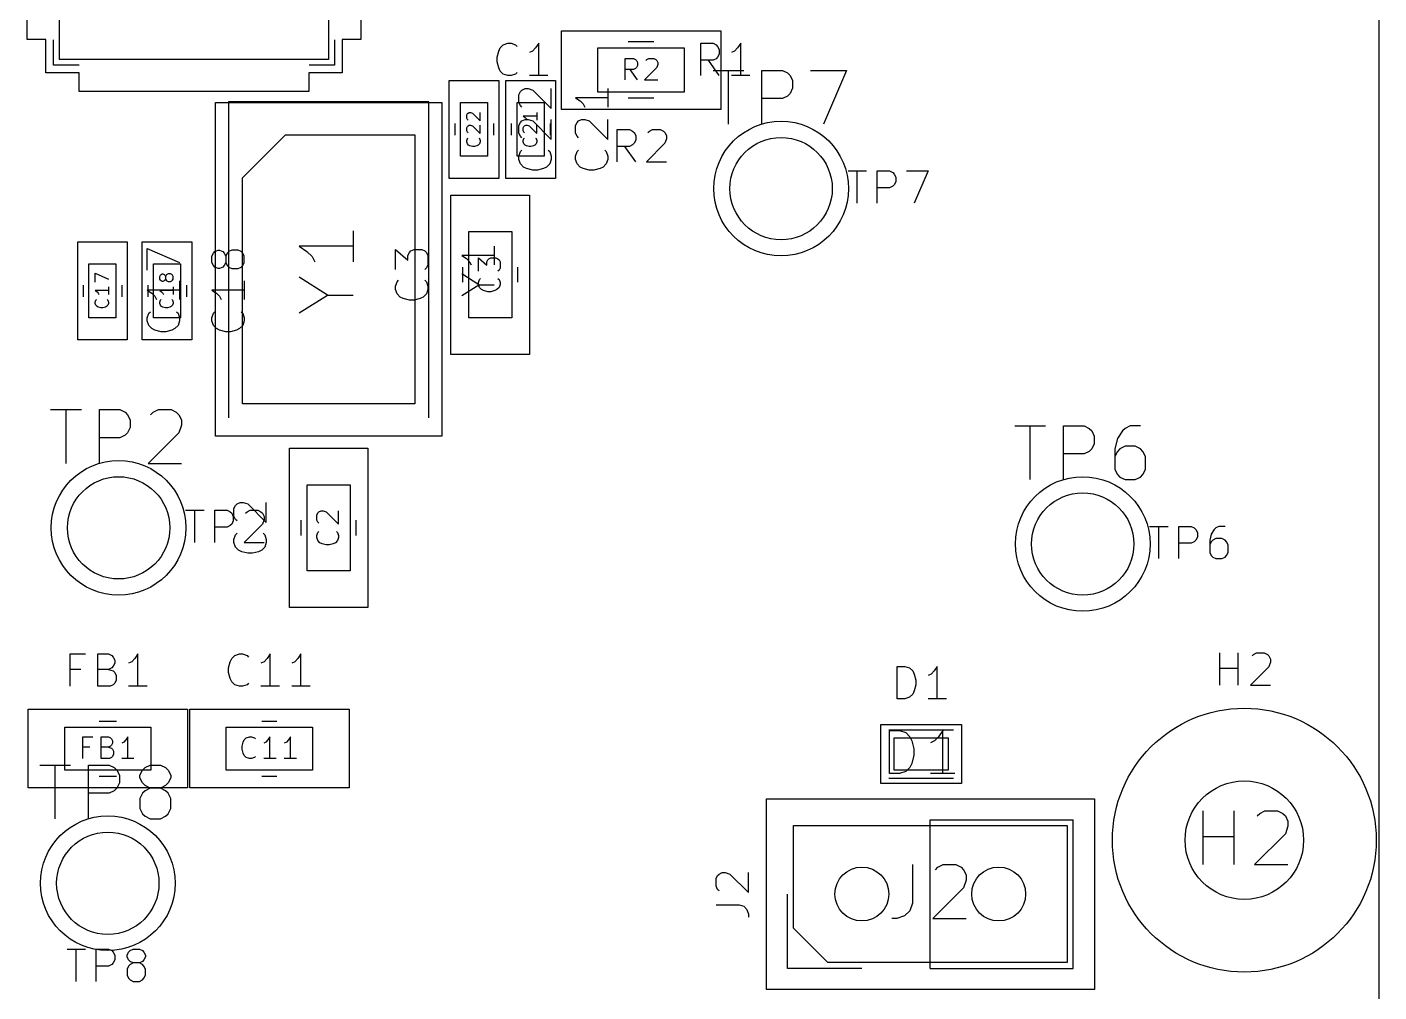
# Model space of a CAD drawing. Header units: millimetres. Extents: x -0.2 to 42, y -55 to 0.3.
# Drawn here: x 16.9 to 42, y -30.32 to -12.4 of the extents above; entities that cross this region are included whole.
import ezdxf

# ---------------------------------------------------------------- set-up
doc = ezdxf.new("R2010")
doc.units = ezdxf.units.MM
for name, color, linetype, true_color in [('Edge.Cuts', 254, 'CONTINUOUS', 0xd0d2cd), ('F.Courtyard', 6, 'CONTINUOUS', 0xff26e2), ('F.Fab', 9, 'CONTINUOUS', 0xafafaf), ('F.Silkscreen', 41, 'CONTINUOUS', 0xf2eda1)]:
    doc.layers.add(name, color=color, linetype=linetype, true_color=true_color)

msp = doc.modelspace()

# ---------------------------------------------------------------- linework, layer by layer
at = {"layer": 'Edge.Cuts', "linetype": 'CONTINUOUS'}
msp.add_line((42, -1.5), (42, -32), dxfattribs=at)
at = {"layer": 'Edge.Cuts'}
for centre, radius in [((39.5, -27.5), 1.099999), ((32.4, -28.5), 0.5), ((34.94, -28.5), 0.5)]:
    msp.add_circle(centre, radius, dxfattribs=at)
at = {"layer": 'F.Courtyard', "linetype": 'CONTINUOUS'}
for p, q in [((16.9, -12.63), (16.9, -8.37)), ((23.1, -8.37), (23.1, -12.63)), ((26.82, -12.47), (29.78, -12.47)), ((26.82, -13.93), (26.82, -12.47)), ((29.78, -12.47), (29.78, -13.93)), ((17.25, -12.63), (16.9, -12.63)), ((17.25, -13.25), (17.25, -12.63)), ((22.75, -12.63), (22.75, -13.25)), ((23.1, -12.63), (22.75, -12.63)), ((17.87, -13.25), (17.25, -13.25)), ((17.87, -13.6), (17.87, -13.25)), ((22.13, -13.25), (22.13, -13.6)), ((22.75, -13.25), (22.13, -13.25)), ((24.74, -13.39), (25.66, -13.39)), ((24.74, -15.21), (24.74, -13.39)), ((25.66, -13.39), (25.66, -15.21)), ((25.79, -13.39), (26.71, -13.39)), ((25.79, -15.21), (25.79, -13.39)), ((26.71, -13.39), (26.71, -15.21)), ((22.13, -13.6), (17.87, -13.6)), ((20.4, -13.8), (24.6, -13.8)), ((20.4, -20), (20.4, -13.8)), ((24.6, -13.8), (24.6, -20)), ((29.78, -13.93), (26.82, -13.93)), ((25.66, -15.21), (24.74, -15.21)), ((26.71, -15.21), (25.79, -15.21)), ((24.77, -15.52), (26.23, -15.52)), ((24.77, -18.48), (24.77, -15.52)), ((26.23, -15.52), (26.23, -18.48)), ((17.84, -16.39), (18.76, -16.39)), ((17.84, -18.21), (17.84, -16.39)), ((18.76, -16.39), (18.76, -18.21)), ((19.04, -16.39), (19.96, -16.39)), ((19.04, -18.21), (19.04, -16.39)), ((19.96, -16.39), (19.96, -18.21)), ((18.76, -18.21), (17.84, -18.21)), ((19.96, -18.21), (19.04, -18.21)), ((26.23, -18.48), (24.77, -18.48)), ((24.6, -20), (20.4, -20)), ((21.77, -20.22), (23.23, -20.22)), ((21.77, -23.18), (21.77, -20.22)), ((23.23, -20.22), (23.23, -23.18)), ((23.23, -23.18), (21.77, -23.18)), ((16.92, -25.07), (19.88, -25.07)), ((16.92, -26.53), (16.92, -25.07)), ((19.88, -25.07), (19.88, -26.53)), ((19.92, -25.07), (22.88, -25.07)), ((19.92, -26.53), (19.92, -25.07)), ((22.88, -25.07), (22.88, -26.53)), ((32.75, -25.35), (34.25, -25.35)), ((32.75, -26.45), (32.75, -25.35)), ((34.25, -25.35), (34.25, -26.45)), ((19.88, -26.53), (16.92, -26.53)), ((22.88, -26.53), (19.92, -26.53)), ((34.25, -26.45), (32.75, -26.45)), ((30.63, -26.73), (36.72, -26.73)), ((30.63, -30.27), (30.63, -26.73)), ((36.72, -26.73), (36.72, -30.27)), ((36.72, -30.27), (30.63, -30.27))]:
    msp.add_line(p, q, dxfattribs=at)
at = {"layer": 'F.Courtyard'}
for centre, radius in [((30.9, -15.4), 1.25), ((18.6, -21.7), 1.25), ((36.5, -22), 1.25), ((39.5, -27.5), 2.45), ((39.5, -27.5), 1.099999), ((18.4, -28.3), 1.25), ((32.4, -28.5), 0.5), ((34.94, -28.5), 0.5)]:
    msp.add_circle(centre, radius, dxfattribs=at)
at = {"layer": 'F.Fab', "linetype": 'CONTINUOUS'}
for p, q in [((22.5, -8), (22.5, -13)), ((17.5, -13), (17.5, -9)), ((25.657143, -12.845228), (25.685714, -12.788085)), ((25.685714, -12.788085), (25.742857, -12.730942)), ((25.742857, -12.730942), (25.828571, -12.702371)), ((25.828571, -12.702371), (25.885714, -12.702371)), ((25.885714, -12.702371), (25.971428, -12.730942)), ((25.971428, -12.730942), (26, -12.759514)), ((26.342857, -12.788085), (26.285714, -12.845228)), ((26.4, -12.702371), (26.342857, -12.788085)), ((26.4, -13.302371), (26.4, -12.702371)), ((27.5, -12.7875), (29.1, -12.7875)), ((27.5, -13.6125), (27.5, -12.7875)), ((29.1, -12.7875), (29.1, -13.6125)), ((29.407143, -13.302371), (29.407143, -12.702371)), ((29.407143, -12.702371), (29.635714, -12.702371)), ((29.635714, -12.702371), (29.692857, -12.730942)), ((29.692857, -12.730942), (29.721428, -12.759514)), ((29.721428, -12.759514), (29.75, -12.816657)), ((30.092857, -12.788085), (30.035714, -12.845228)), ((30.15, -12.702371), (30.092857, -12.788085)), ((30.15, -13.302371), (30.15, -12.702371)), ((22.5, -13), (17.5, -13)), ((25.628571, -12.959514), (25.657143, -12.845228)), ((25.628571, -13.045228), (25.628571, -12.959514)), ((25.657143, -13.159514), (25.628571, -13.045228)), ((26.285714, -12.845228), (26.228571, -12.8738)), ((28.004762, -13.381927), (28.004762, -12.981927)), ((28.004762, -12.981927), (28.157143, -12.981927)), ((28.157143, -12.981927), (28.195238, -13.000975)), ((28.195238, -13.000975), (28.214285, -13.020022)), ((28.214285, -13.020022), (28.233333, -13.058118)), ((28.385714, -13.020022), (28.404762, -13.000975)), ((28.404762, -13.000975), (28.442857, -12.981927)), ((28.442857, -12.981927), (28.538095, -12.981927)), ((28.538095, -12.981927), (28.57619, -13.000975)), ((28.57619, -13.000975), (28.595238, -13.020022)), ((28.595238, -13.020022), (28.614285, -13.058118)), ((29.635714, -13.016657), (29.407143, -13.016657)), ((29.75, -13.302371), (29.55, -13.016657)), ((29.692857, -12.988085), (29.635714, -13.016657)), ((29.721428, -12.959514), (29.692857, -12.988085)), ((29.75, -12.902371), (29.721428, -12.959514)), ((29.75, -12.816657), (29.75, -12.902371)), ((30.035714, -12.845228), (29.978571, -12.8738)), ((25.685714, -13.216657), (25.657143, -13.159514)), ((25.742857, -13.2738), (25.685714, -13.216657)), ((25.828571, -13.302371), (25.742857, -13.2738)), ((25.885714, -13.302371), (25.828571, -13.302371)), ((25.971428, -13.2738), (25.885714, -13.302371)), ((26, -13.245228), (25.971428, -13.2738)), ((26.571428, -13.302371), (26.228571, -13.302371)), ((28.157143, -13.191451), (28.004762, -13.191451)), ((28.233333, -13.381927), (28.1, -13.191451)), ((28.195238, -13.172403), (28.157143, -13.191451)), ((28.214285, -13.153356), (28.195238, -13.172403)), ((28.233333, -13.11526), (28.214285, -13.153356)), ((28.233333, -13.058118), (28.233333, -13.11526)), ((28.595238, -13.153356), (28.366666, -13.381927)), ((28.614285, -13.096213), (28.595238, -13.153356)), ((28.614285, -13.058118), (28.614285, -13.096213)), ((29.638095, -13.204819), (30.209523, -13.204819)), ((29.923809, -14.204819), (29.923809, -13.204819)), ((30.321428, -13.302371), (29.978571, -13.302371)), ((30.542857, -14.204819), (30.542857, -13.204819)), ((30.542857, -13.204819), (30.923809, -13.204819)), ((30.923809, -13.204819), (31.019047, -13.252438)), ((31.019047, -13.252438), (31.066666, -13.300057)), ((31.066666, -13.300057), (31.114285, -13.395295)), ((31.447619, -13.204819), (32.114285, -13.204819)), ((32.114285, -13.204819), (31.685714, -14.204819)), ((26.089514, -13.571428), (26.146657, -13.542857)), ((26.146657, -13.542857), (26.2038, -13.542857)), ((26.2038, -13.542857), (26.289514, -13.571428)), ((26.632371, -13.914285), (26.632371, -13.542857)), ((27.682371, -13.542857), (27.682371, -13.885714)), ((28.366666, -13.381927), (28.614285, -13.381927)), ((31.114285, -13.538152), (31.066666, -13.63339)), ((31.114285, -13.395295), (31.114285, -13.538152)), ((24.95, -13.8), (25.45, -13.8)), ((24.95, -14.8), (24.95, -13.8)), ((25.45, -13.8), (25.45, -14.8)), ((26, -13.8), (26.5, -13.8)), ((26, -14.8), (26, -13.8)), ((26.032371, -13.657142), (26.060942, -13.6)), ((26.032371, -13.8), (26.032371, -13.657142)), ((26.060942, -13.857142), (26.032371, -13.8)), ((26.060942, -13.6), (26.089514, -13.571428)), ((26.289514, -13.571428), (26.632371, -13.914285)), ((26.5, -13.8), (26.5, -14.8)), ((27.682371, -13.714285), (27.082371, -13.714285)), ((27.082371, -13.714285), (27.168085, -13.771428)), ((27.168085, -13.771428), (27.225228, -13.828571)), ((29.1, -13.6125), (27.5, -13.6125)), ((30.923809, -13.728628), (30.542857, -13.728628)), ((31.019047, -13.681009), (30.923809, -13.728628)), ((31.066666, -13.63339), (31.019047, -13.681009)), ((25.063574, -14.032142), (25.075479, -14.008333)), ((25.063574, -14.091666), (25.063574, -14.032142)), ((25.075479, -14.008333), (25.087384, -13.996428)), ((25.087384, -13.996428), (25.111193, -13.984523)), ((25.111193, -13.984523), (25.135003, -13.984523)), ((25.135003, -13.984523), (25.170717, -13.996428)), ((25.170717, -13.996428), (25.313574, -14.139285)), ((25.313574, -14.139285), (25.313574, -13.984523)), ((26.089514, -13.885714), (26.060942, -13.857142)), ((26.363574, -14.055952), (26.113574, -14.055952)), ((26.113574, -14.055952), (26.149289, -14.079761)), ((26.363574, -13.984523), (26.363574, -14.12738)), ((27.225228, -13.828571), (27.2538, -13.885714)), ((25.075479, -14.115476), (25.063574, -14.091666)), ((25.063574, -14.270237), (25.075479, -14.246428)), ((25.063574, -14.329761), (25.063574, -14.270237)), ((25.087384, -14.12738), (25.075479, -14.115476)), ((25.075479, -14.246428), (25.087384, -14.234523)), ((25.087384, -14.234523), (25.111193, -14.222618)), ((25.111193, -14.222618), (25.135003, -14.222618)), ((25.135003, -14.222618), (25.170717, -14.234523)), ((25.170717, -14.234523), (25.313574, -14.37738)), ((25.313574, -14.37738), (25.313574, -14.222618)), ((26.032371, -14.228571), (26.060942, -14.171429)), ((26.032371, -14.371429), (26.032371, -14.228571)), ((26.060942, -14.171429), (26.089514, -14.142857)), ((26.089514, -14.142857), (26.146657, -14.114286)), ((26.113574, -14.270237), (26.125479, -14.246428)), ((26.113574, -14.329761), (26.113574, -14.270237)), ((26.125479, -14.246428), (26.137384, -14.234523)), ((26.137384, -14.234523), (26.161193, -14.222618)), ((26.146657, -14.114286), (26.2038, -14.114286)), ((26.149289, -14.079761), (26.173098, -14.103571)), ((26.161193, -14.222618), (26.185003, -14.222618)), ((26.173098, -14.103571), (26.185003, -14.12738)), ((26.185003, -14.222618), (26.220717, -14.234523)), ((26.2038, -14.114286), (26.289514, -14.142857)), ((26.220717, -14.234523), (26.363574, -14.37738)), ((26.289514, -14.142857), (26.632371, -14.485714)), ((26.363574, -14.37738), (26.363574, -14.222618)), ((26.632371, -14.485714), (26.632371, -14.114286)), ((27.082371, -14.228571), (27.110942, -14.171429)), ((27.082371, -14.371429), (27.082371, -14.228571)), ((27.110942, -14.171429), (27.139514, -14.142857)), ((27.139514, -14.142857), (27.196657, -14.114286)), ((27.196657, -14.114286), (27.2538, -14.114286)), ((27.2538, -14.114286), (27.339514, -14.142857)), ((27.339514, -14.142857), (27.682371, -14.485714)), ((27.682371, -14.485714), (27.682371, -14.114286)), ((27.857143, -14.902371), (27.857143, -14.302371)), ((27.857143, -14.302371), (28.085714, -14.302371)), ((28.085714, -14.302371), (28.142857, -14.330942)), ((28.457143, -14.330942), (28.514286, -14.302371)), ((28.514286, -14.302371), (28.657143, -14.302371)), ((28.657143, -14.302371), (28.714286, -14.330942)), ((20.9, -15.2), (21.7, -14.4)), ((21.7, -14.4), (24.1, -14.4)), ((24.1, -14.4), (24.1, -19.4)), ((25.075479, -14.353571), (25.063574, -14.329761)), ((25.063574, -14.508333), (25.075479, -14.472618)), ((25.063574, -14.532142), (25.063574, -14.508333)), ((25.075479, -14.567856), (25.063574, -14.532142)), ((25.087384, -14.365475), (25.075479, -14.353571)), ((25.075479, -14.472618), (25.087384, -14.460714)), ((25.289765, -14.460714), (25.30167, -14.472618)), ((25.30167, -14.472618), (25.313574, -14.508333)), ((25.313574, -14.532142), (25.30167, -14.567856)), ((25.313574, -14.508333), (25.313574, -14.532142)), ((26.060942, -14.428571), (26.032371, -14.371429)), ((26.089514, -14.457143), (26.060942, -14.428571)), ((26.125479, -14.353571), (26.113574, -14.329761)), ((26.113574, -14.508333), (26.125479, -14.472618)), ((26.113574, -14.532142), (26.113574, -14.508333)), ((26.125479, -14.567856), (26.113574, -14.532142)), ((26.137384, -14.365475), (26.125479, -14.353571)), ((26.125479, -14.472618), (26.137384, -14.460714)), ((26.339765, -14.460714), (26.35167, -14.472618)), ((26.35167, -14.472618), (26.363574, -14.508333)), ((26.363574, -14.532142), (26.35167, -14.567856)), ((26.363574, -14.508333), (26.363574, -14.532142)), ((27.110942, -14.428571), (27.082371, -14.371429)), ((27.139514, -14.457143), (27.110942, -14.428571)), ((28.142857, -14.330942), (28.171428, -14.359514)), ((28.171428, -14.359514), (28.2, -14.416657)), ((28.2, -14.502371), (28.171428, -14.559514)), ((28.2, -14.416657), (28.2, -14.502371)), ((28.428571, -14.359514), (28.457143, -14.330942)), ((28.714286, -14.330942), (28.742857, -14.359514)), ((28.742857, -14.359514), (28.771428, -14.416657)), ((28.771428, -14.4738), (28.742857, -14.559514)), ((28.771428, -14.416657), (28.771428, -14.4738)), ((25.45, -14.8), (24.95, -14.8)), ((25.099289, -14.591666), (25.075479, -14.567856)), ((25.123098, -14.603571), (25.099289, -14.591666)), ((25.170717, -14.615475), (25.123098, -14.603571)), ((25.206431, -14.615475), (25.170717, -14.615475)), ((25.25405, -14.603571), (25.206431, -14.615475)), ((25.27786, -14.591666), (25.25405, -14.603571)), ((25.30167, -14.567856), (25.27786, -14.591666)), ((26.5, -14.8), (26, -14.8)), ((26.032371, -14.8), (26.060942, -14.714286)), ((26.032371, -14.857143), (26.032371, -14.8)), ((26.060942, -14.714286), (26.089514, -14.685714)), ((26.149289, -14.591666), (26.125479, -14.567856)), ((26.173098, -14.603571), (26.149289, -14.591666)), ((26.220717, -14.615475), (26.173098, -14.603571)), ((26.256431, -14.615475), (26.220717, -14.615475)), ((26.30405, -14.603571), (26.256431, -14.615475)), ((26.32786, -14.591666), (26.30405, -14.603571)), ((26.35167, -14.567856), (26.32786, -14.591666)), ((26.575228, -14.685714), (26.6038, -14.714286)), ((26.6038, -14.714286), (26.632371, -14.8)), ((26.632371, -14.8), (26.632371, -14.857143)), ((27.082371, -14.8), (27.110942, -14.714286)), ((27.082371, -14.857143), (27.082371, -14.8)), ((27.110942, -14.714286), (27.139514, -14.685714)), ((27.625228, -14.685714), (27.6538, -14.714286)), ((27.6538, -14.714286), (27.682371, -14.8)), ((27.682371, -14.8), (27.682371, -14.857143)), ((28.085714, -14.616657), (27.857143, -14.616657)), ((28.2, -14.902371), (28, -14.616657)), ((28.142857, -14.588085), (28.085714, -14.616657)), ((28.171428, -14.559514), (28.142857, -14.588085)), ((28.742857, -14.559514), (28.4, -14.902371)), ((26.060942, -14.942857), (26.032371, -14.857143)), ((26.118085, -15), (26.060942, -14.942857)), ((26.175228, -15.028571), (26.118085, -15)), ((26.289514, -15.057143), (26.175228, -15.028571)), ((26.375228, -15.057143), (26.289514, -15.057143)), ((26.489514, -15.028571), (26.375228, -15.057143)), ((26.546657, -15), (26.489514, -15.028571)), ((26.6038, -14.942857), (26.546657, -15)), ((26.632371, -14.857143), (26.6038, -14.942857)), ((27.110942, -14.942857), (27.082371, -14.857143)), ((27.168085, -15), (27.110942, -14.942857)), ((27.225228, -15.028571), (27.168085, -15)), ((27.339514, -15.057143), (27.225228, -15.028571)), ((27.425228, -15.057143), (27.339514, -15.057143)), ((27.539514, -15.028571), (27.425228, -15.057143)), ((27.596657, -15), (27.539514, -15.028571)), ((27.6538, -14.942857), (27.596657, -15)), ((27.682371, -14.857143), (27.6538, -14.942857)), ((28.4, -14.902371), (28.771428, -14.902371)), ((20.9, -19.4), (20.9, -15.2)), ((22.954819, -16.185714), (22.954819, -16.757142)), ((25.1, -16.2), (25.9, -16.2)), ((25.1, -17.8), (25.1, -16.2)), ((25.9, -16.2), (25.9, -17.8)), ((19.132371, -16.914285), (19.132371, -16.514285)), ((19.132371, -16.514285), (19.732371, -16.771428)), ((20.389514, -16.571428), (20.446657, -16.542857)), ((20.446657, -16.542857), (20.475228, -16.542857)), ((20.475228, -16.542857), (20.532371, -16.571428)), ((20.7038, -16.542857), (20.646657, -16.571428)), ((20.818085, -16.542857), (20.7038, -16.542857)), ((20.875228, -16.571428), (20.818085, -16.542857)), ((22.954819, -16.471428), (21.954819, -16.471428)), ((21.954819, -16.471428), (22.097676, -16.566666)), ((23.742371, -16.899999), (23.742371, -16.528571)), ((23.742371, -16.528571), (23.970942, -16.728571)), ((23.999514, -16.585714), (24.028085, -16.557142)), ((24.028085, -16.557142), (24.085228, -16.528571)), ((24.085228, -16.528571), (24.228085, -16.528571)), ((24.228085, -16.528571), (24.285228, -16.557142)), ((24.285228, -16.557142), (24.3138, -16.585714)), ((25.572371, -16.471428), (25.572371, -16.814285)), ((18.05, -16.8), (18.55, -16.8)), ((18.05, -17.8), (18.05, -16.8)), ((18.55, -16.8), (18.55, -17.8)), ((19.25, -16.8), (19.75, -16.8)), ((19.25, -17.8), (19.25, -16.8)), ((19.75, -16.8), (19.75, -17.8)), ((20.332371, -16.657142), (20.360942, -16.6)), ((20.332371, -16.771428), (20.332371, -16.657142)), ((20.360942, -16.828571), (20.332371, -16.771428)), ((20.360942, -16.6), (20.389514, -16.571428)), ((20.532371, -16.571428), (20.560942, -16.6)), ((20.560942, -16.6), (20.589514, -16.657142)), ((20.589514, -16.771428), (20.560942, -16.828571)), ((20.618085, -16.6), (20.589514, -16.657142)), ((20.589514, -16.657142), (20.589514, -16.771428)), ((20.589514, -16.771428), (20.618085, -16.828571)), ((20.646657, -16.571428), (20.618085, -16.6)), ((20.9038, -16.6), (20.875228, -16.571428)), ((20.932371, -16.657142), (20.9038, -16.6)), ((20.9038, -16.828571), (20.932371, -16.771428)), ((20.932371, -16.771428), (20.932371, -16.657142)), ((22.097676, -16.566666), (22.192914, -16.661904)), ((22.192914, -16.661904), (22.240533, -16.757142)), ((23.970942, -16.642856), (23.999514, -16.585714)), ((23.970942, -16.728571), (23.970942, -16.642856)), ((24.3138, -16.585714), (24.342371, -16.642856)), ((24.342371, -16.814285), (24.3138, -16.871428)), ((24.342371, -16.642856), (24.342371, -16.814285)), ((25.572371, -16.642856), (24.972371, -16.642856)), ((24.972371, -16.642856), (25.058085, -16.699999)), ((25.058085, -16.699999), (25.115228, -16.757142)), ((25.115228, -16.757142), (25.1438, -16.814285)), ((25.281927, -16.933333), (25.281927, -16.685714)), ((25.281927, -16.685714), (25.434308, -16.819047)), ((25.434308, -16.761904), (25.453356, -16.723809)), ((25.434308, -16.819047), (25.434308, -16.761904)), ((25.453356, -16.723809), (25.472403, -16.704761)), ((25.472403, -16.704761), (25.510499, -16.685714)), ((25.510499, -16.685714), (25.605737, -16.685714)), ((25.605737, -16.685714), (25.643832, -16.704761)), ((25.643832, -16.704761), (25.66288, -16.723809)), ((25.66288, -16.723809), (25.681927, -16.761904)), ((25.681927, -16.761904), (25.681927, -16.87619)), ((18.163574, -17.139285), (18.163574, -16.972619)), ((18.163574, -16.972619), (18.413574, -17.079761)), ((19.363574, -17.032142), (19.375479, -17.008333)), ((19.363574, -17.079761), (19.363574, -17.032142)), ((19.375479, -17.008333), (19.387384, -16.996428)), ((19.387384, -16.996428), (19.411193, -16.984523)), ((19.411193, -16.984523), (19.423098, -16.984523)), ((19.423098, -16.984523), (19.446908, -16.996428)), ((19.446908, -16.996428), (19.458812, -17.008333)), ((19.458812, -17.008333), (19.470717, -17.032142)), ((19.482622, -17.008333), (19.470717, -17.032142)), ((19.470717, -17.032142), (19.470717, -17.079761)), ((19.494527, -16.996428), (19.482622, -17.008333)), ((19.518336, -16.984523), (19.494527, -16.996428)), ((19.565955, -16.984523), (19.518336, -16.984523)), ((19.589765, -16.996428), (19.565955, -16.984523)), ((19.60167, -17.008333), (19.589765, -16.996428)), ((19.613574, -17.032142), (19.60167, -17.008333)), ((19.613574, -17.079761), (19.613574, -17.032142)), ((20.389514, -16.857142), (20.360942, -16.828571)), ((20.446657, -16.885714), (20.389514, -16.857142)), ((20.475228, -16.885714), (20.446657, -16.885714)), ((20.532371, -16.857142), (20.475228, -16.885714)), ((20.560942, -16.828571), (20.532371, -16.857142)), ((20.618085, -16.828571), (20.646657, -16.857142)), ((20.646657, -16.857142), (20.7038, -16.885714)), ((20.7038, -16.885714), (20.818085, -16.885714)), ((20.818085, -16.885714), (20.875228, -16.857142)), ((20.875228, -16.857142), (20.9038, -16.828571)), ((22.478628, -17.37619), (21.954819, -17.042857)), ((24.3138, -16.871428), (24.285228, -16.899999)), ((25.286657, -17.185714), (24.972371, -16.985714)), ((25.300975, -17.085714), (25.320022, -17.066666)), ((25.66288, -16.914285), (25.643832, -16.933333)), ((25.643832, -17.066666), (25.66288, -17.085714)), ((25.681927, -16.87619), (25.66288, -16.914285)), ((18.413574, -17.294047), (18.163574, -17.294047)), ((18.163574, -17.294047), (18.199289, -17.317856)), ((18.199289, -17.317856), (18.223098, -17.341666)), ((18.413574, -17.222618), (18.413574, -17.365475)), ((19.732371, -17.285714), (19.132371, -17.285714)), ((19.132371, -17.285714), (19.218085, -17.342857)), ((19.375479, -17.103571), (19.363574, -17.079761)), ((19.613574, -17.294047), (19.363574, -17.294047)), ((19.363574, -17.294047), (19.399289, -17.317856)), ((19.387384, -17.115476), (19.375479, -17.103571)), ((19.411193, -17.12738), (19.387384, -17.115476)), ((19.399289, -17.317856), (19.423098, -17.341666)), ((19.423098, -17.12738), (19.411193, -17.12738)), ((19.446908, -17.115476), (19.423098, -17.12738)), ((19.458812, -17.103571), (19.446908, -17.115476)), ((19.470717, -17.079761), (19.458812, -17.103571)), ((19.470717, -17.079761), (19.482622, -17.103571)), ((19.482622, -17.103571), (19.494527, -17.115476)), ((19.494527, -17.115476), (19.518336, -17.12738)), ((19.518336, -17.12738), (19.565955, -17.12738)), ((19.565955, -17.12738), (19.589765, -17.115476)), ((19.589765, -17.115476), (19.60167, -17.103571)), ((19.60167, -17.103571), (19.613574, -17.079761)), ((19.613574, -17.222618), (19.613574, -17.365475)), ((19.732371, -17.114286), (19.732371, -17.457143)), ((20.932371, -17.285714), (20.332371, -17.285714)), ((20.332371, -17.285714), (20.418085, -17.342857)), ((20.932371, -17.114286), (20.932371, -17.457143)), ((23.742371, -17.214285), (23.770942, -17.128571)), ((23.742371, -17.271428), (23.742371, -17.214285)), ((23.770942, -17.357142), (23.742371, -17.271428)), ((23.770942, -17.128571), (23.799514, -17.099999)), ((24.285228, -17.099999), (24.3138, -17.128571)), ((24.3138, -17.128571), (24.342371, -17.214285)), ((24.342371, -17.271428), (24.3138, -17.357142)), ((24.342371, -17.214285), (24.342371, -17.271428)), ((24.972371, -17.385714), (25.286657, -17.185714)), ((25.281927, -17.142856), (25.300975, -17.085714)), ((25.281927, -17.180952), (25.281927, -17.142856)), ((25.300975, -17.238095), (25.281927, -17.180952)), ((25.286657, -17.185714), (25.572371, -17.185714)), ((25.33907, -17.27619), (25.300975, -17.238095)), ((25.377165, -17.295237), (25.33907, -17.27619)), ((25.453356, -17.314285), (25.377165, -17.295237)), ((25.510499, -17.314285), (25.453356, -17.314285)), ((25.586689, -17.295237), (25.510499, -17.314285)), ((25.624784, -17.27619), (25.586689, -17.295237)), ((25.66288, -17.238095), (25.624784, -17.27619)), ((25.66288, -17.085714), (25.681927, -17.142856)), ((25.681927, -17.180952), (25.66288, -17.238095)), ((25.681927, -17.142856), (25.681927, -17.180952)), ((18.163574, -17.508333), (18.175479, -17.472618)), ((18.163574, -17.532142), (18.163574, -17.508333)), ((18.175479, -17.567856), (18.163574, -17.532142)), ((18.175479, -17.472618), (18.187384, -17.460714)), ((18.199289, -17.591666), (18.175479, -17.567856)), ((18.223098, -17.341666), (18.235003, -17.365475)), ((18.40167, -17.567856), (18.37786, -17.591666)), ((18.389765, -17.460714), (18.40167, -17.472618)), ((18.40167, -17.472618), (18.413574, -17.508333)), ((18.413574, -17.532142), (18.40167, -17.567856)), ((18.413574, -17.508333), (18.413574, -17.532142)), ((19.218085, -17.342857), (19.275228, -17.4)), ((19.275228, -17.4), (19.3038, -17.457143)), ((19.363574, -17.508333), (19.375479, -17.472618)), ((19.363574, -17.532142), (19.363574, -17.508333)), ((19.375479, -17.567856), (19.363574, -17.532142)), ((19.375479, -17.472618), (19.387384, -17.460714)), ((19.399289, -17.591666), (19.375479, -17.567856)), ((19.423098, -17.341666), (19.435003, -17.365475)), ((19.60167, -17.567856), (19.57786, -17.591666)), ((19.589765, -17.460714), (19.60167, -17.472618)), ((19.60167, -17.472618), (19.613574, -17.508333)), ((19.613574, -17.532142), (19.60167, -17.567856)), ((19.613574, -17.508333), (19.613574, -17.532142)), ((20.418085, -17.342857), (20.475228, -17.4)), ((20.475228, -17.4), (20.5038, -17.457143)), ((21.954819, -17.709523), (22.478628, -17.37619)), ((22.478628, -17.37619), (22.954819, -17.37619)), ((23.828085, -17.414285), (23.770942, -17.357142)), ((23.885228, -17.442856), (23.828085, -17.414285)), ((23.999514, -17.471428), (23.885228, -17.442856)), ((24.085228, -17.471428), (23.999514, -17.471428)), ((24.199514, -17.442856), (24.085228, -17.471428)), ((24.256657, -17.414285), (24.199514, -17.442856)), ((24.3138, -17.357142), (24.256657, -17.414285)), ((18.55, -17.8), (18.05, -17.8)), ((18.223098, -17.603571), (18.199289, -17.591666)), ((18.270717, -17.615475), (18.223098, -17.603571)), ((18.306431, -17.615475), (18.270717, -17.615475)), ((18.35405, -17.603571), (18.306431, -17.615475)), ((18.37786, -17.591666), (18.35405, -17.603571)), ((19.132371, -17.8), (19.160942, -17.714286)), ((19.132371, -17.857143), (19.132371, -17.8)), ((19.160942, -17.714286), (19.189514, -17.685714)), ((19.75, -17.8), (19.25, -17.8)), ((19.423098, -17.603571), (19.399289, -17.591666)), ((19.470717, -17.615475), (19.423098, -17.603571)), ((19.506431, -17.615475), (19.470717, -17.615475)), ((19.55405, -17.603571), (19.506431, -17.615475)), ((19.57786, -17.591666), (19.55405, -17.603571)), ((19.675228, -17.685714), (19.7038, -17.714286)), ((19.7038, -17.714286), (19.732371, -17.8)), ((19.732371, -17.8), (19.732371, -17.857143)), ((20.332371, -17.8), (20.360942, -17.714286)), ((20.332371, -17.857143), (20.332371, -17.8)), ((20.360942, -17.714286), (20.389514, -17.685714)), ((20.875228, -17.685714), (20.9038, -17.714286)), ((20.9038, -17.714286), (20.932371, -17.8)), ((20.932371, -17.8), (20.932371, -17.857143)), ((25.9, -17.8), (25.1, -17.8)), ((19.160942, -17.942857), (19.132371, -17.857143)), ((19.218085, -18), (19.160942, -17.942857)), ((19.275228, -18.028571), (19.218085, -18)), ((19.389514, -18.057143), (19.275228, -18.028571)), ((19.475228, -18.057143), (19.389514, -18.057143)), ((19.589514, -18.028571), (19.475228, -18.057143)), ((19.646657, -18), (19.589514, -18.028571)), ((19.7038, -17.942857), (19.646657, -18)), ((19.732371, -17.857143), (19.7038, -17.942857)), ((20.360942, -17.942857), (20.332371, -17.857143)), ((20.418085, -18), (20.360942, -17.942857)), ((20.475228, -18.028571), (20.418085, -18)), ((20.589514, -18.057143), (20.475228, -18.028571)), ((20.675228, -18.057143), (20.589514, -18.057143)), ((20.789514, -18.028571), (20.675228, -18.057143)), ((20.846657, -18), (20.789514, -18.028571)), ((20.9038, -17.942857), (20.846657, -18)), ((20.932371, -17.857143), (20.9038, -17.942857)), ((17.338095, -19.504819), (17.909523, -19.504819)), ((17.623809, -20.504819), (17.623809, -19.504819)), ((18.242857, -20.504819), (18.242857, -19.504819)), ((18.242857, -19.504819), (18.623809, -19.504819)), ((18.623809, -19.504819), (18.719047, -19.552438)), ((18.719047, -19.552438), (18.766666, -19.600057)), ((19.195238, -19.600057), (19.242857, -19.552438)), ((19.242857, -19.552438), (19.338095, -19.504819)), ((19.338095, -19.504819), (19.57619, -19.504819)), ((19.57619, -19.504819), (19.671428, -19.552438)), ((19.671428, -19.552438), (19.719047, -19.600057)), ((24.1, -19.4), (20.9, -19.4)), ((18.766666, -19.600057), (18.814285, -19.695295)), ((18.814285, -19.695295), (18.814285, -19.838152)), ((19.719047, -19.600057), (19.766666, -19.695295)), ((19.766666, -19.790533), (19.719047, -19.93339)), ((19.766666, -19.695295), (19.766666, -19.790533)), ((35.238095, -19.804819), (35.809523, -19.804819)), ((35.523809, -20.804819), (35.523809, -19.804819)), ((36.142857, -20.804819), (36.142857, -19.804819)), ((36.142857, -19.804819), (36.523809, -19.804819)), ((36.523809, -19.804819), (36.619047, -19.852438)), ((37.380952, -19.804819), (37.285714, -19.852438)), ((37.571428, -19.804819), (37.380952, -19.804819)), ((18.623809, -20.028628), (18.242857, -20.028628)), ((18.719047, -19.981009), (18.623809, -20.028628)), ((18.766666, -19.93339), (18.719047, -19.981009)), ((18.814285, -19.838152), (18.766666, -19.93339)), ((19.719047, -19.93339), (19.147619, -20.504819)), ((36.619047, -19.852438), (36.666666, -19.900057)), ((36.666666, -19.900057), (36.714285, -19.995295)), ((36.714285, -19.995295), (36.714285, -20.138152)), ((37.142857, -20.042914), (37.095238, -20.23339)), ((37.238095, -19.900057), (37.142857, -20.042914)), ((37.285714, -19.852438), (37.238095, -19.900057)), ((36.523809, -20.328628), (36.142857, -20.328628)), ((36.619047, -20.281009), (36.523809, -20.328628)), ((36.666666, -20.23339), (36.619047, -20.281009)), ((36.714285, -20.138152), (36.666666, -20.23339)), ((37.095238, -20.23339), (37.095238, -20.614342)), ((37.142857, -20.281009), (37.095238, -20.376247)), ((37.190476, -20.23339), (37.142857, -20.281009)), ((37.285714, -20.185771), (37.190476, -20.23339)), ((37.47619, -20.185771), (37.285714, -20.185771)), ((37.571428, -20.23339), (37.47619, -20.185771)), ((37.619047, -20.281009), (37.571428, -20.23339)), ((37.666666, -20.376247), (37.619047, -20.281009)), ((19.147619, -20.504819), (19.766666, -20.504819)), ((37.666666, -20.614342), (37.666666, -20.376247)), ((37.095238, -20.614342), (37.142857, -20.70958)), ((37.142857, -20.70958), (37.190476, -20.7572)), ((37.190476, -20.7572), (37.285714, -20.804819)), ((37.285714, -20.804819), (37.47619, -20.804819)), ((37.47619, -20.804819), (37.571428, -20.7572)), ((37.571428, -20.7572), (37.619047, -20.70958)), ((37.619047, -20.70958), (37.666666, -20.614342)), ((22.1, -20.9), (22.9, -20.9)), ((22.1, -22.5), (22.1, -20.9)), ((22.9, -20.9), (22.9, -22.5)), ((20.742371, -21.342856), (20.770942, -21.285714)), ((20.770942, -21.285714), (20.799514, -21.257142)), ((20.799514, -21.257142), (20.856657, -21.228571)), ((20.856657, -21.228571), (20.9138, -21.228571)), ((20.9138, -21.228571), (20.999514, -21.257142)), ((20.999514, -21.257142), (21.342371, -21.599999)), ((21.342371, -21.599999), (21.342371, -21.228571)), ((20.742371, -21.485714), (20.742371, -21.342856)), ((20.770942, -21.542856), (20.742371, -21.485714)), ((20.799514, -21.571428), (20.770942, -21.542856)), ((22.281927, -21.461904), (22.300975, -21.423809)), ((22.281927, -21.557142), (22.281927, -21.461904)), ((22.300975, -21.595237), (22.281927, -21.557142)), ((22.300975, -21.423809), (22.320022, -21.404761)), ((22.320022, -21.404761), (22.358118, -21.385714)), ((22.358118, -21.385714), (22.396213, -21.385714)), ((22.396213, -21.385714), (22.453356, -21.404761)), ((22.453356, -21.404761), (22.681927, -21.633333)), ((22.681927, -21.633333), (22.681927, -21.385714)), ((20.742371, -21.914285), (20.770942, -21.828571)), ((20.770942, -21.828571), (20.799514, -21.799999)), ((21.285228, -21.799999), (21.3138, -21.828571)), ((21.3138, -21.828571), (21.342371, -21.914285)), ((22.281927, -21.842856), (22.300975, -21.785714)), ((22.320022, -21.614285), (22.300975, -21.595237)), ((22.300975, -21.785714), (22.320022, -21.766666)), ((22.643832, -21.766666), (22.66288, -21.785714)), ((22.66288, -21.785714), (22.681927, -21.842856)), ((20.742371, -21.971428), (20.742371, -21.914285)), ((20.770942, -22.057142), (20.742371, -21.971428)), ((20.828085, -22.114285), (20.770942, -22.057142)), ((21.3138, -22.057142), (21.256657, -22.114285)), ((21.342371, -21.971428), (21.3138, -22.057142)), ((21.342371, -21.914285), (21.342371, -21.971428)), ((22.281927, -21.880952), (22.281927, -21.842856)), ((22.300975, -21.938095), (22.281927, -21.880952)), ((22.33907, -21.97619), (22.300975, -21.938095)), ((22.377165, -21.995237), (22.33907, -21.97619)), ((22.453356, -22.014285), (22.377165, -21.995237)), ((22.510499, -22.014285), (22.453356, -22.014285)), ((22.586689, -21.995237), (22.510499, -22.014285)), ((22.624784, -21.97619), (22.586689, -21.995237)), ((22.66288, -21.938095), (22.624784, -21.97619)), ((22.681927, -21.880952), (22.66288, -21.938095)), ((22.681927, -21.842856), (22.681927, -21.880952)), ((20.885228, -22.142856), (20.828085, -22.114285)), ((20.999514, -22.171428), (20.885228, -22.142856)), ((21.085228, -22.171428), (20.999514, -22.171428)), ((21.199514, -22.142856), (21.085228, -22.171428)), ((21.256657, -22.114285), (21.199514, -22.142856)), ((22.9, -22.5), (22.1, -22.5)), ((17.7, -24.642371), (17.7, -24.042371)), ((17.7, -24.042371), (17.985714, -24.042371)), ((18.214286, -24.642371), (18.214286, -24.042371)), ((18.214286, -24.042371), (18.414286, -24.042371)), ((18.414286, -24.042371), (18.471429, -24.070942)), ((18.471429, -24.070942), (18.5, -24.099514)), ((18.957143, -24.042371), (18.9, -24.128085)), ((18.957143, -24.642371), (18.957143, -24.042371)), ((20.699999, -24.128085), (20.757142, -24.070942)), ((20.757142, -24.070942), (20.842856, -24.042371)), ((20.842856, -24.042371), (20.899999, -24.042371)), ((20.899999, -24.042371), (20.985713, -24.070942)), ((20.985713, -24.070942), (21.014285, -24.099514)), ((21.414285, -24.042371), (21.357142, -24.128085)), ((21.414285, -24.642371), (21.414285, -24.042371)), ((21.985714, -24.042371), (21.928571, -24.128085)), ((21.985714, -24.642371), (21.985714, -24.042371)), ((39.042857, -24.622371), (39.042857, -24.022371)), ((39.385714, -24.622371), (39.385714, -24.022371)), ((39.642856, -24.079514), (39.671428, -24.050942)), ((39.671428, -24.050942), (39.728571, -24.022371)), ((39.728571, -24.022371), (39.871428, -24.022371)), ((39.871428, -24.022371), (39.928571, -24.050942)), ((39.928571, -24.050942), (39.957142, -24.079514)), ((39.957142, -24.079514), (39.985713, -24.136657)), ((17.9, -24.328085), (17.7, -24.328085)), ((18.414286, -24.328085), (18.214286, -24.328085)), ((18.471429, -24.299514), (18.414286, -24.328085)), ((18.414286, -24.328085), (18.5, -24.356657)), ((18.5, -24.270942), (18.471429, -24.299514)), ((18.5, -24.099514), (18.528571, -24.156657)), ((18.528571, -24.2138), (18.5, -24.270942)), ((18.528571, -24.156657), (18.528571, -24.2138)), ((18.842857, -24.185228), (18.785714, -24.2138)), ((18.9, -24.128085), (18.842857, -24.185228)), ((20.642856, -24.299514), (20.671428, -24.185228)), ((20.642856, -24.385228), (20.642856, -24.299514)), ((20.671428, -24.185228), (20.699999, -24.128085)), ((21.299999, -24.185228), (21.242856, -24.2138)), ((21.357142, -24.128085), (21.299999, -24.185228)), ((21.871428, -24.185228), (21.814285, -24.2138)), ((21.928571, -24.128085), (21.871428, -24.185228)), ((33.057143, -24.872371), (33.057143, -24.272371)), ((33.057143, -24.272371), (33.2, -24.272371)), ((33.2, -24.272371), (33.285714, -24.300942)), ((33.285714, -24.300942), (33.342857, -24.358085)), ((33.8, -24.272371), (33.742857, -24.358085)), ((33.8, -24.872371), (33.8, -24.272371)), ((39.042857, -24.308085), (39.385714, -24.308085)), ((39.957142, -24.279514), (39.614285, -24.622371)), ((39.985713, -24.1938), (39.957142, -24.279514)), ((39.985713, -24.136657), (39.985713, -24.1938)), ((18.5, -24.356657), (18.528571, -24.385228)), ((18.528571, -24.585228), (18.5, -24.6138)), ((18.528571, -24.385228), (18.557143, -24.442371)), ((18.557143, -24.528085), (18.528571, -24.585228)), ((18.557143, -24.442371), (18.557143, -24.528085)), ((20.671428, -24.499514), (20.642856, -24.385228)), ((20.699999, -24.556657), (20.671428, -24.499514)), ((20.757142, -24.6138), (20.699999, -24.556657)), ((21.014285, -24.585228), (20.985713, -24.6138)), ((33.342857, -24.358085), (33.371428, -24.415228)), ((33.371428, -24.415228), (33.4, -24.529514)), ((33.4, -24.529514), (33.4, -24.615228)), ((33.685714, -24.415228), (33.628571, -24.4438)), ((33.742857, -24.358085), (33.685714, -24.415228)), ((18.442857, -24.642371), (18.214286, -24.642371)), ((18.5, -24.6138), (18.442857, -24.642371)), ((19.128571, -24.642371), (18.785714, -24.642371)), ((20.842856, -24.642371), (20.757142, -24.6138)), ((20.899999, -24.642371), (20.842856, -24.642371)), ((20.985713, -24.6138), (20.899999, -24.642371)), ((21.585713, -24.642371), (21.242856, -24.642371)), ((22.157142, -24.642371), (21.814285, -24.642371)), ((33.285714, -24.8438), (33.2, -24.872371)), ((33.342857, -24.786657), (33.285714, -24.8438)), ((33.371428, -24.729514), (33.342857, -24.786657)), ((33.4, -24.615228), (33.371428, -24.729514)), ((39.614285, -24.622371), (39.985713, -24.622371)), ((33.2, -24.872371), (33.057143, -24.872371)), ((33.971428, -24.872371), (33.628571, -24.872371)), ((17.6, -25.4), (19.2, -25.4)), ((17.6, -26.2), (17.6, -25.4)), ((17.933334, -25.981927), (17.933334, -25.581927)), ((17.933334, -25.581927), (18.12381, -25.581927)), ((18.276191, -25.981927), (18.276191, -25.581927)), ((18.276191, -25.581927), (18.409524, -25.581927)), ((18.409524, -25.581927), (18.447619, -25.600975)), ((18.447619, -25.600975), (18.466667, -25.620022)), ((18.771429, -25.581927), (18.733333, -25.63907)), ((18.771429, -25.981927), (18.771429, -25.581927)), ((19.2, -25.4), (19.2, -26.2)), ((20.6, -25.4), (22.2, -25.4)), ((20.6, -26.2), (20.6, -25.4)), ((20.933333, -25.63907), (20.971428, -25.600975)), ((20.971428, -25.600975), (21.028571, -25.581927)), ((21.028571, -25.581927), (21.066667, -25.581927)), ((21.066667, -25.581927), (21.123809, -25.600975)), ((21.123809, -25.600975), (21.142857, -25.620022)), ((21.409524, -25.581927), (21.371428, -25.63907)), ((21.409524, -25.981927), (21.409524, -25.581927)), ((21.790476, -25.581927), (21.75238, -25.63907)), ((21.790476, -25.981927), (21.790476, -25.581927)), ((22.2, -25.4), (22.2, -26.2)), ((32.909524, -26.263855), (32.909524, -25.463855)), ((32.909524, -25.463855), (33.1, -25.463855)), ((33, -25.6), (34, -25.6)), ((33, -26.2), (33, -25.6)), ((33.1, -25.463855), (33.214286, -25.50195)), ((33.214286, -25.50195), (33.290476, -25.57814)), ((33.290476, -25.57814), (33.328571, -25.654331)), ((33.823809, -25.57814), (33.747619, -25.654331)), ((33.9, -25.463855), (33.823809, -25.57814)), ((33.9, -26.263855), (33.9, -25.463855)), ((34, -25.6), (34, -26.2)), ((18.066667, -25.772403), (17.933334, -25.772403)), ((18.409524, -25.772403), (18.276191, -25.772403)), ((18.447619, -25.753356), (18.409524, -25.772403)), ((18.409524, -25.772403), (18.466667, -25.791451)), ((18.466667, -25.734308), (18.447619, -25.753356)), ((18.466667, -25.620022), (18.485714, -25.658118)), ((18.485714, -25.696213), (18.466667, -25.734308)), ((18.466667, -25.791451), (18.485714, -25.810499)), ((18.485714, -25.658118), (18.485714, -25.696213)), ((18.485714, -25.810499), (18.504762, -25.848594)), ((18.504762, -25.848594), (18.504762, -25.905737)), ((18.695238, -25.677165), (18.657143, -25.696213)), ((18.733333, -25.63907), (18.695238, -25.677165)), ((20.895238, -25.753356), (20.914286, -25.677165)), ((20.895238, -25.810499), (20.895238, -25.753356)), ((20.914286, -25.886689), (20.895238, -25.810499)), ((20.914286, -25.677165), (20.933333, -25.63907)), ((21.333333, -25.677165), (21.295238, -25.696213)), ((21.371428, -25.63907), (21.333333, -25.677165)), ((21.714285, -25.677165), (21.67619, -25.696213)), ((21.75238, -25.63907), (21.714285, -25.677165)), ((33.328571, -25.654331), (33.366667, -25.806712)), ((33.366667, -25.806712), (33.366667, -25.920998)), ((33.747619, -25.654331), (33.671428, -25.692426)), ((18.428572, -25.981927), (18.276191, -25.981927)), ((18.466667, -25.96288), (18.428572, -25.981927)), ((18.485714, -25.943832), (18.466667, -25.96288)), ((18.504762, -25.905737), (18.485714, -25.943832)), ((18.885714, -25.981927), (18.657143, -25.981927)), ((20.933333, -25.924784), (20.914286, -25.886689)), ((20.971428, -25.96288), (20.933333, -25.924784)), ((21.028571, -25.981927), (20.971428, -25.96288)), ((21.066667, -25.981927), (21.028571, -25.981927)), ((21.123809, -25.96288), (21.066667, -25.981927)), ((21.142857, -25.943832), (21.123809, -25.96288)), ((21.523809, -25.981927), (21.295238, -25.981927)), ((21.904761, -25.981927), (21.67619, -25.981927)), ((33.328571, -26.073379), (33.290476, -26.149569)), ((33.366667, -25.920998), (33.328571, -26.073379)), ((17.138095, -26.104819), (17.709523, -26.104819)), ((17.423809, -27.104819), (17.423809, -26.104819)), ((19.2, -26.2), (17.6, -26.2)), ((18.042857, -27.104819), (18.042857, -26.104819)), ((18.042857, -26.104819), (18.423809, -26.104819)), ((18.423809, -26.104819), (18.519047, -26.152438)), ((18.519047, -26.152438), (18.566666, -26.200057)), ((18.566666, -26.200057), (18.614285, -26.295295)), ((18.614285, -26.295295), (18.614285, -26.438152)), ((18.995238, -26.295295), (19.042857, -26.200057)), ((18.995238, -26.342914), (18.995238, -26.295295)), ((19.042857, -26.438152), (18.995238, -26.342914)), ((19.042857, -26.200057), (19.090476, -26.152438)), ((19.090476, -26.152438), (19.185714, -26.104819)), ((19.185714, -26.104819), (19.37619, -26.104819)), ((19.37619, -26.104819), (19.471428, -26.152438)), ((19.471428, -26.152438), (19.519047, -26.200057)), ((19.519047, -26.200057), (19.566666, -26.295295)), ((19.566666, -26.342914), (19.519047, -26.438152)), ((19.566666, -26.295295), (19.566666, -26.342914)), ((22.2, -26.2), (20.6, -26.2)), ((33.1, -26.263855), (32.909524, -26.263855)), ((34, -26.2), (33, -26.2)), ((33.214286, -26.22576), (33.1, -26.263855)), ((33.290476, -26.149569), (33.214286, -26.22576)), ((34.128571, -26.263855), (33.671428, -26.263855)), ((18.519047, -26.581009), (18.423809, -26.628628)), ((18.566666, -26.53339), (18.519047, -26.581009)), ((18.614285, -26.438152), (18.566666, -26.53339)), ((19.090476, -26.485771), (19.042857, -26.438152)), ((19.090476, -26.581009), (19.042857, -26.628628)), ((19.185714, -26.53339), (19.090476, -26.485771)), ((19.185714, -26.53339), (19.090476, -26.581009)), ((19.37619, -26.53339), (19.185714, -26.53339)), ((19.471428, -26.485771), (19.37619, -26.53339)), ((19.471428, -26.581009), (19.37619, -26.53339)), ((19.519047, -26.438152), (19.471428, -26.485771)), ((19.519047, -26.628628), (19.471428, -26.581009)), ((18.423809, -26.628628), (18.042857, -26.628628)), ((19.042857, -26.628628), (18.995238, -26.723866)), ((18.995238, -26.723866), (18.995238, -26.914342)), ((19.566666, -26.723866), (19.519047, -26.628628)), ((19.566666, -26.914342), (19.566666, -26.723866)), ((18.995238, -26.914342), (19.042857, -27.00958)), ((19.042857, -27.00958), (19.090476, -27.0572)), ((19.090476, -27.0572), (19.185714, -27.104819)), ((19.185714, -27.104819), (19.37619, -27.104819)), ((19.37619, -27.104819), (19.471428, -27.0572)), ((19.471428, -27.0572), (19.519047, -27.00958)), ((19.519047, -27.00958), (19.566666, -26.914342)), ((38.738095, -27.954819), (38.738095, -26.954819)), ((39.309523, -27.954819), (39.309523, -26.954819)), ((39.738095, -27.050057), (39.785714, -27.002438)), ((39.785714, -27.002438), (39.880952, -26.954819)), ((39.880952, -26.954819), (40.119047, -26.954819)), ((40.119047, -26.954819), (40.214285, -27.002438)), ((40.214285, -27.002438), (40.261904, -27.050057)), ((40.261904, -27.050057), (40.309523, -27.145295)), ((31.13, -27.23), (36.21, -27.23)), ((31.13, -29.135), (31.13, -27.23)), ((36.21, -27.23), (36.21, -29.77)), ((40.309523, -27.240533), (40.261904, -27.38339)), ((40.309523, -27.145295), (40.309523, -27.240533)), ((38.738095, -27.431009), (39.309523, -27.431009)), ((40.261904, -27.38339), (39.690476, -27.954819)), ((29.749514, -28.128571), (29.806657, -28.1)), ((29.806657, -28.1), (29.8638, -28.1)), ((29.8638, -28.1), (29.949514, -28.128571)), ((30.292371, -28.471428), (30.292371, -28.1)), ((33.336666, -27.954819), (33.336666, -28.669104)), ((33.765238, -28.050057), (33.812857, -28.002438)), ((33.812857, -28.002438), (33.908095, -27.954819)), ((33.908095, -27.954819), (34.14619, -27.954819)), ((34.14619, -27.954819), (34.241428, -28.002438)), ((34.241428, -28.002438), (34.289047, -28.050057)), ((34.289047, -28.050057), (34.336666, -28.145295)), ((39.690476, -27.954819), (40.309523, -27.954819)), ((29.692371, -28.214285), (29.720942, -28.157143)), ((29.692371, -28.357143), (29.692371, -28.214285)), ((29.720942, -28.414285), (29.692371, -28.357143)), ((29.720942, -28.157143), (29.749514, -28.128571)), ((29.949514, -28.128571), (30.292371, -28.471428)), ((34.336666, -28.240533), (34.289047, -28.38339)), ((34.336666, -28.145295), (34.336666, -28.240533)), ((29.749514, -28.442857), (29.720942, -28.414285)), ((34.289047, -28.38339), (33.717619, -28.954819)), ((29.692371, -28.7), (30.120942, -28.7)), ((30.120942, -28.7), (30.206657, -28.728571)), ((30.206657, -28.728571), (30.2638, -28.785714)), ((30.2638, -28.785714), (30.292371, -28.871428)), ((33.289047, -28.811961), (33.193809, -28.9072)), ((33.336666, -28.669104), (33.289047, -28.811961)), ((30.292371, -28.871428), (30.292371, -28.928571)), ((33.050952, -28.954819), (32.955714, -28.954819)), ((33.193809, -28.9072), (33.050952, -28.954819)), ((33.717619, -28.954819), (34.336666, -28.954819)), ((31.765, -29.77), (31.13, -29.135)), ((36.21, -29.77), (31.765, -29.77))]:
    msp.add_line(p, q, dxfattribs=at)
at = {"layer": 'F.Fab'}
for centre, radius in [((39.5, -27.5), 1.099999), ((32.4, -28.5), 0.5), ((34.94, -28.5), 0.5)]:
    msp.add_circle(centre, radius, dxfattribs=at)
at = {"layer": 'F.Silkscreen', "linetype": 'CONTINUOUS'}
for p, q in [((17.39, -13.11), (17.39, -12.635)), ((22.61, -12.635), (22.61, -13.11)), ((28.537258, -12.6775), (28.062742, -12.6775)), ((17.865, -13.11), (17.39, -13.11)), ((22.61, -13.11), (22.135, -13.11)), ((20.64, -13.79), (20.64, -19.66)), ((24.36, -13.79), (20.64, -13.79)), ((24.36, -19.66), (24.36, -13.79)), ((28.537258, -13.7225), (28.062742, -13.7225)), ((24.84, -14.192164), (24.84, -14.407836)), ((25.56, -14.192164), (25.56, -14.407836)), ((25.89, -14.192164), (25.89, -14.407836)), ((26.61, -14.192164), (26.61, -14.407836)), ((32.142856, -15.072371), (32.485714, -15.072371)), ((32.314285, -15.672371), (32.314285, -15.072371)), ((32.685714, -15.672371), (32.685714, -15.072371)), ((32.685714, -15.072371), (32.914285, -15.072371)), ((32.914285, -15.072371), (32.971428, -15.100942)), ((32.971428, -15.100942), (32.999999, -15.129514)), ((32.999999, -15.129514), (33.028571, -15.186657)), ((33.028571, -15.272371), (32.999999, -15.329514)), ((33.028571, -15.186657), (33.028571, -15.272371)), ((33.228571, -15.072371), (33.628571, -15.072371)), ((33.628571, -15.072371), (33.371428, -15.672371)), ((32.914285, -15.386657), (32.685714, -15.386657)), ((32.971428, -15.358085), (32.914285, -15.386657)), ((32.999999, -15.329514), (32.971428, -15.358085)), ((24.99, -17.14058), (24.99, -16.85942)), ((26.01, -17.14058), (26.01, -16.85942)), ((17.94, -17.192164), (17.94, -17.407836)), ((18.66, -17.192164), (18.66, -17.407836)), ((19.14, -17.192164), (19.14, -17.407836)), ((19.86, -17.192164), (19.86, -17.407836)), ((19.842856, -21.372371), (20.185714, -21.372371)), ((20.014285, -21.972371), (20.014285, -21.372371)), ((20.385714, -21.972371), (20.385714, -21.372371)), ((20.385714, -21.372371), (20.614285, -21.372371)), ((20.614285, -21.372371), (20.671428, -21.400942)), ((20.671428, -21.400942), (20.699999, -21.429514)), ((20.699999, -21.429514), (20.728571, -21.486657)), ((20.728571, -21.572371), (20.699999, -21.629514)), ((20.728571, -21.486657), (20.728571, -21.572371)), ((20.957142, -21.429514), (20.985714, -21.400942)), ((20.985714, -21.400942), (21.042857, -21.372371)), ((21.042857, -21.372371), (21.185714, -21.372371)), ((21.185714, -21.372371), (21.242857, -21.400942)), ((21.242857, -21.400942), (21.271428, -21.429514)), ((21.271428, -21.429514), (21.299999, -21.486657)), ((21.299999, -21.5438), (21.271428, -21.629514)), ((21.299999, -21.486657), (21.299999, -21.5438)), ((21.99, -21.84058), (21.99, -21.55942)), ((23.01, -21.84058), (23.01, -21.55942)), ((20.614285, -21.686657), (20.385714, -21.686657)), ((20.671428, -21.658085), (20.614285, -21.686657)), ((20.699999, -21.629514), (20.671428, -21.658085)), ((21.271428, -21.629514), (20.928571, -21.972371)), ((37.742856, -21.672371), (38.085714, -21.672371)), ((37.914285, -22.272371), (37.914285, -21.672371)), ((38.285714, -22.272371), (38.285714, -21.672371)), ((38.285714, -21.672371), (38.514285, -21.672371)), ((38.514285, -21.672371), (38.571428, -21.700942)), ((38.571428, -21.700942), (38.599999, -21.729514)), ((38.599999, -21.729514), (38.628571, -21.786657)), ((38.628571, -21.786657), (38.628571, -21.872371)), ((38.885714, -21.815228), (38.857142, -21.929514)), ((38.942857, -21.729514), (38.885714, -21.815228)), ((38.971428, -21.700942), (38.942857, -21.729514)), ((39.028571, -21.672371), (38.971428, -21.700942)), ((39.142857, -21.672371), (39.028571, -21.672371)), ((20.928571, -21.972371), (21.299999, -21.972371)), ((38.514285, -21.986657), (38.285714, -21.986657)), ((38.571428, -21.958085), (38.514285, -21.986657)), ((38.599999, -21.929514), (38.571428, -21.958085)), ((38.628571, -21.872371), (38.599999, -21.929514)), ((38.857142, -21.929514), (38.857142, -22.158085)), ((38.885714, -21.958085), (38.857142, -22.015228)), ((38.914285, -21.929514), (38.885714, -21.958085)), ((38.971428, -21.900942), (38.914285, -21.929514)), ((39.085714, -21.900942), (38.971428, -21.900942)), ((39.142857, -21.929514), (39.085714, -21.900942)), ((39.171428, -21.958085), (39.142857, -21.929514)), ((39.199999, -22.015228), (39.171428, -21.958085)), ((39.199999, -22.158085), (39.199999, -22.015228)), ((38.857142, -22.158085), (38.885714, -22.215228)), ((38.885714, -22.215228), (38.914285, -22.2438)), ((38.914285, -22.2438), (38.971428, -22.272371)), ((38.971428, -22.272371), (39.085714, -22.272371)), ((39.085714, -22.272371), (39.142857, -22.2438)), ((39.142857, -22.2438), (39.171428, -22.215228)), ((39.171428, -22.215228), (39.199999, -22.158085)), ((18.237221, -25.29), (18.562779, -25.29)), ((21.25942, -25.29), (21.54058, -25.29)), ((32.9, -25.45), (34.1, -25.45)), ((18.237221, -26.31), (18.562779, -26.31)), ((21.25942, -26.31), (21.54058, -26.31)), ((32.9, -26.35), (34.1, -26.35)), ((33.67, -27.12), (36.32, -27.12)), ((33.67, -29.88), (33.67, -27.12)), ((36.32, -29.88), (36.32, -27.12)), ((31.02, -29.88), (31.02, -28.5)), ((17.642856, -29.522371), (17.985714, -29.522371)), ((17.814285, -30.122371), (17.814285, -29.522371)), ((18.185714, -30.122371), (18.185714, -29.522371)), ((18.185714, -29.522371), (18.414285, -29.522371)), ((18.414285, -29.522371), (18.471428, -29.550942)), ((18.471428, -29.550942), (18.499999, -29.579514)), ((18.499999, -29.579514), (18.528571, -29.636657)), ((18.757142, -29.636657), (18.785714, -29.579514)), ((18.785714, -29.579514), (18.814285, -29.550942)), ((18.814285, -29.550942), (18.871428, -29.522371)), ((18.871428, -29.522371), (18.985714, -29.522371)), ((18.985714, -29.522371), (19.042857, -29.550942)), ((19.042857, -29.550942), (19.071428, -29.579514)), ((19.071428, -29.579514), (19.099999, -29.636657)), ((18.414285, -29.836657), (18.185714, -29.836657)), ((18.471428, -29.808085), (18.414285, -29.836657)), ((18.499999, -29.779514), (18.471428, -29.808085)), ((18.528571, -29.722371), (18.499999, -29.779514)), ((18.528571, -29.636657), (18.528571, -29.722371)), ((18.757142, -29.665228), (18.757142, -29.636657)), ((18.785714, -29.722371), (18.757142, -29.665228)), ((18.785714, -29.836657), (18.757142, -29.8938)), ((18.814285, -29.750942), (18.785714, -29.722371)), ((18.814285, -29.808085), (18.785714, -29.836657)), ((18.871428, -29.779514), (18.814285, -29.750942)), ((18.871428, -29.779514), (18.814285, -29.808085)), ((18.985714, -29.779514), (18.871428, -29.779514)), ((19.042857, -29.750942), (18.985714, -29.779514)), ((19.042857, -29.808085), (18.985714, -29.779514)), ((19.071428, -29.722371), (19.042857, -29.750942)), ((19.071428, -29.836657), (19.042857, -29.808085)), ((19.099999, -29.665228), (19.071428, -29.722371)), ((19.099999, -29.8938), (19.071428, -29.836657)), ((19.099999, -29.636657), (19.099999, -29.665228)), ((18.757142, -29.8938), (18.757142, -30.008085)), ((18.757142, -30.008085), (18.785714, -30.065228)), ((18.785714, -30.065228), (18.814285, -30.0938)), ((18.814285, -30.0938), (18.871428, -30.122371)), ((18.985714, -30.122371), (19.042857, -30.0938)), ((19.042857, -30.0938), (19.071428, -30.065228)), ((19.071428, -30.065228), (19.099999, -30.008085)), ((19.099999, -30.008085), (19.099999, -29.8938)), ((32.4, -29.88), (31.02, -29.88)), ((33.67, -29.88), (36.32, -29.88)), ((18.871428, -30.122371), (18.985714, -30.122371))]:
    msp.add_line(p, q, dxfattribs=at)
at = {"layer": 'F.Silkscreen'}
for centre, radius in [((30.9, -15.4), 0.95), ((18.6, -21.7), 0.95), ((36.5, -22), 0.95), ((39.5, -27.5), 1.099999), ((18.4, -28.3), 0.95), ((32.4, -28.5), 0.5), ((34.94, -28.5), 0.5)]:
    msp.add_circle(centre, radius, dxfattribs=at)

doc.saveas('drawing.dxf')
